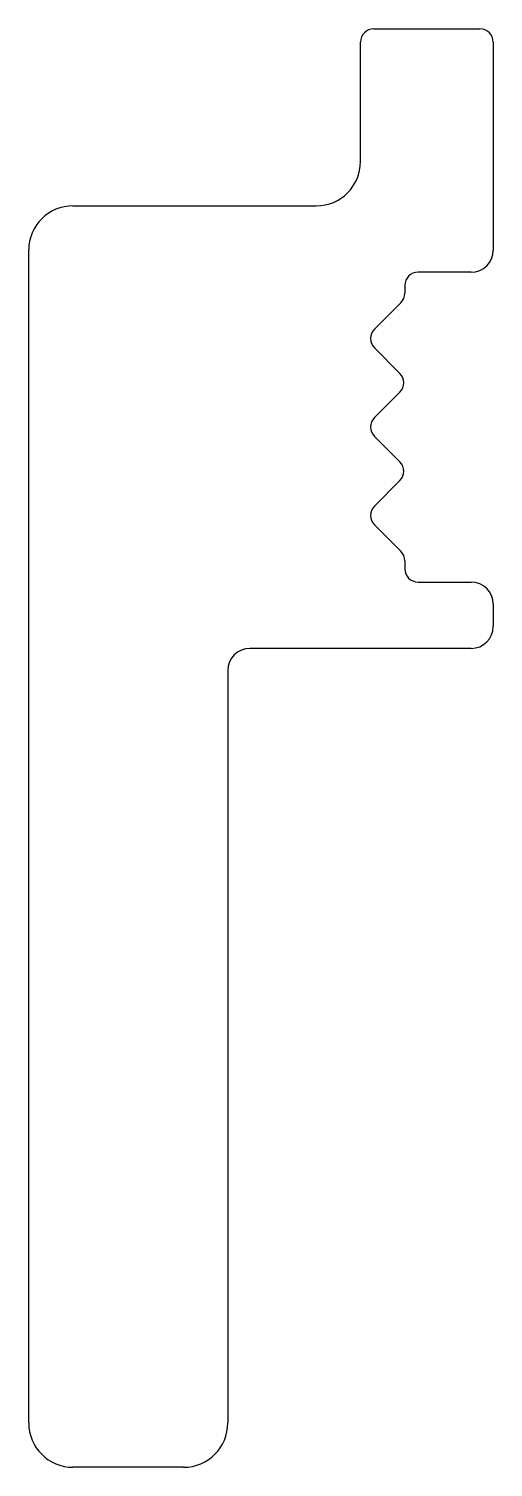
# Model space of a CAD drawing. Extents: x 846.8 to 857.3, y 621.2 to 653.7.
import ezdxf

# ---------------------------------------------------------------- set-up
doc = ezdxf.new("R2010")
doc.units = 0
doc.layers.add('OLCU', color=9, linetype='CONTINUOUS')

msp = doc.modelspace()

# ---------------------------------------------------------------- linework, layer by layer
at = {"layer": 'OLCU', "color": 0}
for p, q in [((854.572, 653.698), (856.972, 653.698)), ((854.272, 650.698), (854.272, 653.398)), ((857.272, 653.398), (857.272, 648.698)), ((847.772, 649.698), (853.272, 649.698)), ((846.772, 622.198), (846.772, 648.698)), ((856.772, 648.198), (855.572, 648.198)), ((855.272, 647.898), (855.272, 647.722)), ((855.184, 647.509), (854.588, 646.913)), ((854.588, 646.489), (855.163, 645.913)), ((855.163, 645.489), (854.588, 644.913)), ((854.588, 644.489), (855.163, 643.913)), ((855.163, 643.489), (854.588, 642.913)), ((854.588, 642.489), (855.184, 641.892)), ((855.272, 641.68), (855.272, 641.498)), ((855.572, 641.198), (856.772, 641.198)), ((857.272, 640.698), (857.272, 640.198)), ((856.772, 639.698), (851.772, 639.698)), ((851.272, 639.198), (851.272, 622.198)), ((850.272, 621.198), (847.772, 621.198))]:
    msp.add_line(p, q, dxfattribs=at)
for centre, radius, start, end in [((854.572, 653.398), 0.3, 90, 180), ((856.972, 653.398), 0.3, 0, 90), ((853.272, 650.698), 1, 270, 0), ((847.772, 648.698), 1, 90, 180), ((856.772, 648.698), 0.5, 270, 0), ((855.572, 647.898), 0.3, 90.0001, 179.998), ((854.972, 647.722), 0.3, 314.9999, 359.998), ((854.8, 646.701), 0.3, 134.9999, 225), ((854.951, 645.701), 0.3, 315, 45), ((854.8, 644.701), 0.3, 135, 225), ((854.951, 643.701), 0.3, 315, 45), ((854.8, 642.701), 0.3, 135, 224.9994), ((854.972, 641.68), 0.3, 0.0019, 44.9994), ((855.572, 641.498), 0.3, 180.0019, 269.9999), ((856.772, 640.698), 0.5, 0, 90), ((856.772, 640.198), 0.5, 270, 0), ((851.772, 639.198), 0.5, 90, 180), ((847.772, 622.198), 1, 180, 270), ((850.272, 622.198), 1, 270, 0)]:
    msp.add_arc(centre, radius, start, end, dxfattribs=at)

doc.saveas('drawing.dxf')
